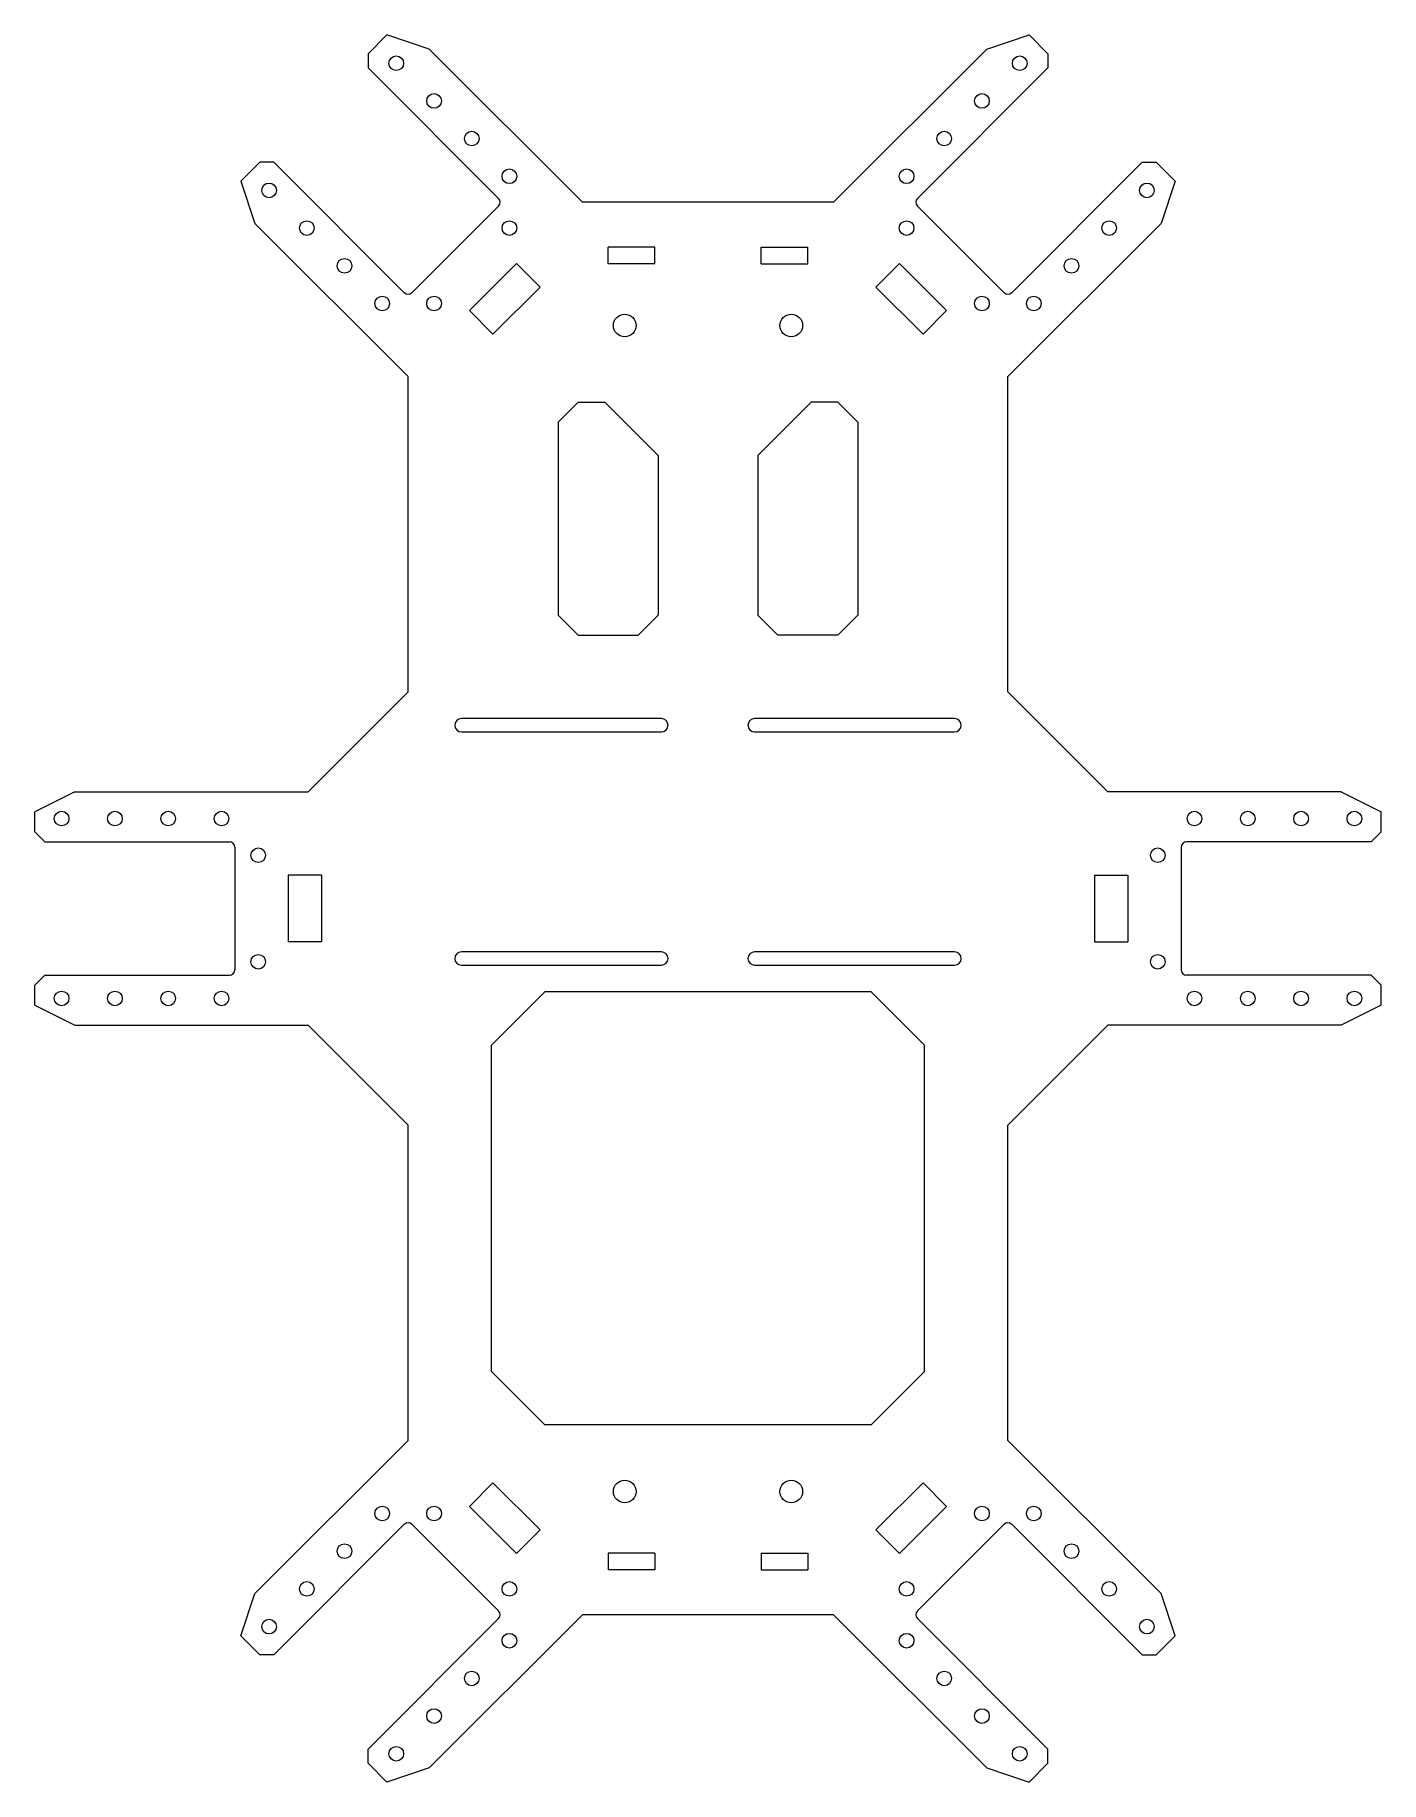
# Model space of a CAD drawing. Header units: millimetres. Extents: x -101 to 101, y -131 to 131.
import ezdxf

# ---------------------------------------------------------------- set-up
doc = ezdxf.new("R2010")
doc.units = ezdxf.units.MM

msp = doc.modelspace()

# ---------------------------------------------------------------- linework, layer by layer
at = {"color": 7, "linetype": 'Continuous', "lineweight": 15}
for p, q in [((-51.01, 128.27), (-48.18, 131.1)), ((-41.82, 128.98), (-48.18, 131.1)), ((41.82, 128.98), (48.18, 131.1)), ((51.01, 128.27), (48.18, 131.1)), ((-41.82, 128.98), (-18.84, 106)), ((41.82, 128.98), (18.84, 106)), ((-51.01, 128.27), (-51.01, 126.15)), ((-51.01, 126.15), (-31.42, 106.57)), ((51.01, 126.15), (31.42, 106.57)), ((51.01, 128.27), (51.01, 126.15)), ((-70.1, 109.18), (-67.27, 112.01)), ((-65.15, 112.01), (-67.27, 112.01)), ((-45.57, 92.42), (-65.15, 112.01)), ((45.57, 92.42), (65.15, 112.01)), ((65.15, 112.01), (67.27, 112.01)), ((70.1, 109.18), (67.27, 112.01)), ((-70.1, 109.18), (-67.98, 102.82)), ((70.1, 109.18), (67.98, 102.82)), ((-31.42, 105.43), (-44.43, 92.42)), ((18.84, 106), (-18.84, 106)), ((31.42, 105.43), (44.43, 92.42)), ((-67.98, 102.82), (-45, 79.84)), ((67.98, 102.82), (45, 79.84)), ((-15, 96.75), (-15, 99.25)), ((-8, 99.25), (-15, 99.25)), ((-8, 96.75), (-8, 99.25)), ((8, 96.75), (8, 99.25)), ((8, 99.25), (15, 99.25)), ((15, 96.75), (15, 99.25)), ((-35.81, 89.74), (-28.74, 96.81)), ((-25.2, 93.27), (-28.74, 96.81)), ((-8, 96.75), (-15, 96.75)), ((8, 96.75), (15, 96.75)), ((25.2, 93.27), (28.74, 96.81)), ((35.81, 89.74), (28.74, 96.81)), ((-32.27, 86.2), (-25.2, 93.27)), ((32.27, 86.2), (25.2, 93.27)), ((-32.27, 86.2), (-35.81, 89.74)), ((32.27, 86.2), (35.81, 89.74)), ((-45, 32.5), (-45, 79.84)), ((45, 32.5), (45, 79.84)), ((-22.5, 73), (-19.5, 76)), ((-19.5, 76), (-15.5, 76)), ((-15.5, 76), (-7.5, 68)), ((15.5, 76), (7.5, 68)), ((19.5, 76), (15.5, 76)), ((22.5, 73), (19.5, 76)), ((-22.5, 73), (-22.5, 44)), ((22.5, 73), (22.5, 44)), ((-7.5, 68), (-7.5, 44)), ((7.5, 68), (7.5, 44)), ((-22.5, 44), (-19.5, 41)), ((-10.5, 41), (-7.5, 44)), ((10.5, 41), (7.5, 44)), ((22.5, 44), (19.5, 41)), ((-19.5, 41), (-10.5, 41)), ((19.5, 41), (10.5, 41)), ((-45, 32.5), (-60, 17.5)), ((60, 17.5), (45, 32.5)), ((-7, 28.5), (-37, 28.5)), ((-37, 26.5), (-7, 26.5)), ((37, 28.5), (7, 28.5)), ((7, 26.5), (37, 26.5)), ((-95, 17.5), (-101, 14.5)), ((-95, 17.5), (-60, 17.5)), ((95, 17.5), (60, 17.5)), ((95, 17.5), (101, 14.5)), ((-101, 11.5), (-101, 14.5)), ((101, 11.5), (101, 14.5)), ((-101, 11.5), (-99.5, 10)), ((101, 11.5), (99.5, 10)), ((-99.5, 10), (-71.8, 10)), ((-71, 9.2), (-71, -9.2)), ((71, 9.2), (71, -9.2)), ((99.5, 10), (71.8, 10)), ((-58, 5), (-63, 5)), ((-63, 5), (-63, -5)), ((-58, 5), (-58, -5)), ((58, 5), (58, -5)), ((58, 5), (63, 5)), ((63, 5), (63, -5)), ((-58, -5), (-63, -5)), ((58, -5), (63, -5)), ((-7, -6.5), (-37, -6.5)), ((37, -6.5), (7, -6.5)), ((-99.5, -10), (-101, -11.5)), ((-99.5, -10), (-71.8, -10)), ((-37, -8.5), (-7, -8.5)), ((7, -8.5), (37, -8.5)), ((99.5, -10), (71.8, -10)), ((99.5, -10), (101, -11.5)), ((-101, -14.5), (-101, -11.5)), ((-24.5, -12.5), (-32.5, -20.5)), ((24.5, -12.5), (-24.5, -12.5)), ((32.5, -20.5), (24.5, -12.5)), ((101, -14.5), (101, -11.5)), ((-101, -14.5), (-95, -17.5)), ((101, -14.5), (95, -17.5)), ((-95, -17.5), (-60, -17.5)), ((-60, -17.5), (-45, -32.5)), ((45, -32.5), (60, -17.5)), ((95, -17.5), (60, -17.5)), ((-32.5, -69.5), (-32.5, -20.5)), ((32.5, -69.5), (32.5, -20.5)), ((-45, -79.84), (-45, -32.5)), ((45, -79.84), (45, -32.5)), ((-24.5, -77.5), (-32.5, -69.5)), ((32.5, -69.5), (24.5, -77.5)), ((24.5, -77.5), (-24.5, -77.5)), ((-67.98, -102.82), (-45, -79.84)), ((67.98, -102.82), (45, -79.84)), ((-32.27, -86.2), (-35.81, -89.74)), ((-32.27, -86.2), (-25.2, -93.27)), ((32.27, -86.2), (25.2, -93.27)), ((32.27, -86.2), (35.81, -89.74)), ((-35.81, -89.74), (-28.74, -96.81)), ((35.81, -89.74), (28.74, -96.81)), ((-45.57, -92.42), (-65.15, -112.01)), ((-31.42, -105.43), (-44.43, -92.42)), ((-25.2, -93.27), (-28.74, -96.81)), ((25.2, -93.27), (28.74, -96.81)), ((31.42, -105.43), (44.43, -92.42)), ((45.57, -92.42), (65.15, -112.01)), ((-8, -96.75), (-15, -96.75)), ((-15, -96.75), (-15, -99.25)), ((-8, -96.75), (-8, -99.25)), ((8, -96.75), (8, -99.25)), ((8, -96.75), (15, -96.75)), ((15, -96.75), (15, -99.25)), ((-8, -99.25), (-15, -99.25)), ((8, -99.25), (15, -99.25)), ((-70.1, -109.18), (-67.98, -102.82)), ((70.1, -109.18), (67.98, -102.82)), ((-51.01, -126.15), (-31.42, -106.57)), ((-41.82, -128.98), (-18.84, -106)), ((18.84, -106), (-18.84, -106)), ((41.82, -128.98), (18.84, -106)), ((51.01, -126.15), (31.42, -106.57)), ((-70.1, -109.18), (-67.27, -112.01)), ((70.1, -109.18), (67.27, -112.01)), ((-65.15, -112.01), (-67.27, -112.01)), ((65.15, -112.01), (67.27, -112.01)), ((-51.01, -128.27), (-51.01, -126.15)), ((-51.01, -128.27), (-48.18, -131.1)), ((51.01, -128.27), (48.18, -131.1)), ((51.01, -128.27), (51.01, -126.15)), ((-41.82, -128.98), (-48.18, -131.1)), ((41.82, -128.98), (48.18, -131.1))]:
    msp.add_line(p, q, dxfattribs=at)
for centre, radius in [((-46.77, 126.86), 1.1), ((46.77, 126.86), 1.1), ((-41.11, 121.2), 1.1), ((41.11, 121.2), 1.1), ((-35.45, 115.55), 1.1), ((35.45, 115.55), 1.1), ((-29.8, 109.89), 1.1), ((29.8, 109.89), 1.1), ((-65.86, 107.77), 1.1), ((65.86, 107.77), 1.1), ((-60.2, 102.11), 1.1), ((-29.8, 102.11), 1.1), ((29.8, 102.11), 1.1), ((60.2, 102.11), 1.1), ((-54.55, 96.45), 1.1), ((54.55, 96.45), 1.1), ((-48.89, 90.8), 1.1), ((-41.11, 90.8), 1.1), ((41.11, 90.8), 1.1), ((48.89, 90.8), 1.1), ((-12.5, 87.5), 1.7), ((12.5, 87.5), 1.7), ((-97, 13.5), 1.1), ((-89, 13.5), 1.1), ((-81, 13.5), 1.1), ((-73, 13.5), 1.1), ((73, 13.5), 1.1), ((81, 13.5), 1.1), ((89, 13.5), 1.1), ((97, 13.5), 1.1), ((-67.5, 8), 1.1), ((67.5, 8), 1.1), ((-67.5, -8), 1.1), ((67.5, -8), 1.1), ((-97, -13.5), 1.1), ((-89, -13.5), 1.1), ((-81, -13.5), 1.1), ((-73, -13.5), 1.1), ((73, -13.5), 1.1), ((81, -13.5), 1.1), ((89, -13.5), 1.1), ((97, -13.5), 1.1), ((-12.5, -87.5), 1.7), ((12.5, -87.5), 1.7), ((-48.89, -90.8), 1.1), ((-41.11, -90.8), 1.1), ((41.11, -90.8), 1.1), ((48.89, -90.8), 1.1), ((-54.55, -96.45), 1.1), ((54.55, -96.45), 1.1), ((-60.2, -102.11), 1.1), ((-29.8, -102.11), 1.1), ((29.8, -102.11), 1.1), ((60.2, -102.11), 1.1), ((-65.86, -107.77), 1.1), ((65.86, -107.77), 1.1), ((-29.8, -109.89), 1.1), ((29.8, -109.89), 1.1), ((-35.45, -115.55), 1.1), ((35.45, -115.55), 1.1), ((-41.11, -121.2), 1.1), ((41.11, -121.2), 1.1), ((-46.77, -126.86), 1.1), ((46.77, -126.86), 1.1)]:
    msp.add_circle(centre, radius, dxfattribs=at)
for centre, radius, start, end in [((-31.99, 106), 0.8, 315, 45), ((31.99, 106), 0.8, 135, 225), ((-45, 92.99), 0.8, 225, 315), ((45, 92.99), 0.8, 225, 315), ((-37, 27.5), 1, 90, 270), ((-7, 27.5), 1, 270, 90), ((7, 27.5), 1, 90, 270), ((37, 27.5), 1, 270, 90), ((-71.8, 9.2), 0.8, 0, 90), ((71.8, 9.2), 0.8, 90, 180), ((-37, -7.5), 1, 90, 270), ((-7, -7.5), 1, 270, 90), ((7, -7.5), 1, 90, 270), ((37, -7.5), 1, 270, 90), ((-71.8, -9.2), 0.8, 270, 0), ((71.8, -9.2), 0.8, 180, 270), ((-45, -92.99), 0.8, 45, 135), ((45, -92.99), 0.8, 45, 135), ((-31.99, -106), 0.8, 315, 45), ((31.99, -106), 0.8, 135, 225)]:
    msp.add_arc(centre, radius, start, end, dxfattribs=at)

doc.saveas('drawing.dxf')
